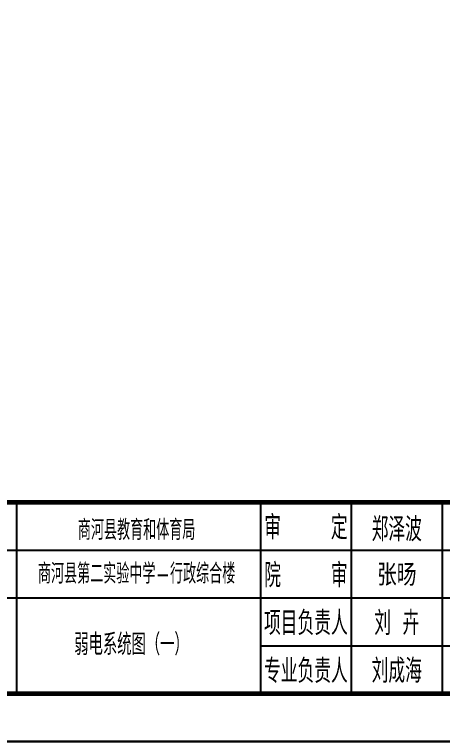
# Model space of a CAD drawing. Extents: x -55438775289 to -98440, y -7665632576 to 9496667396.
# Drawn here: x -510320 to -501373, y -32341 to -17144 of the extents above; entities that cross this region are included whole.
import ezdxf
from ezdxf.enums import TextEntityAlignment as Align

# ---------------------------------------------------------------- set-up
doc = ezdxf.new("R2010")
doc.units = 0
doc.header["$LTSCALE"] = 1000
doc.layers.add('FRAME', color=7, linetype='CONTINUOUS')
doc.layers.add('图名', color=7, linetype='CONTINUOUS')
doc.styles.add('DQ', font='chmltxt.shx', dxfattribs={"width": 0.7, "bigfont": 'chmlhz.shx'})
doc.styles.add('FRAME-3', font='romans.shx', dxfattribs={"width": 0.7, "bigfont": 'hztxt.shx'})
doc.styles.add('黑体', font='simhei.ttf', dxfattribs={"height": 10})

# ---------------------------------------------------------------- blocks, each defined once
blk = doc.blocks.new('a1')
at = {"layer": 'FRAME'}
for p, q in [((87520, 131240), (115320, 131240)), ((95020, 131240), (95020, 127240)), ((100120, 131240), (100120, 127240)), ((102020, 131240), (102020, 127240)), ((103920, 131240), (103920, 127240)), ((93120, 130240), (115320, 130240)), ((87520, 129240), (115320, 129240)), ((100120, 128240), (115320, 128240)), ((87520, 127240), (115320, 127240))]:
    blk.add_line(p, q, dxfattribs=at)
blk.add_lwpolyline([(32220, 126240), (116320, 126240), (116320, 185640), (32220, 185640)], close=True, dxfattribs=at)
at = {"layer": 'FRAME', "const_width": 100}
blk.add_lwpolyline([(34720, 127240), (115320, 127240), (115320, 184640), (34720, 184640)], close=True, dxfattribs=at)
blk.add_lwpolyline([(87520, 127240), (87520, 131240), (115320, 131240)], dxfattribs=at)
at = {"layer": 'FRAME'}
for s, height, style, width, p in [('审    定', 500, 'FRAME-3', 0.7, (101070, 130740)), ('商河县教育和体育局', 420, 'FRAME-3', 0.65, (97531, 130686)), ('郑泽波', 500, 'FRAME-3', 0.7, (102970, 130699)), ('商河县第二实验中学-行政综合楼', 420, 'FRAME-3', 0.65, (97531, 129773)), ('院    审', 500, 'FRAME-3', 0.7, (101070, 129740)), ('张旸', 400, '黑体', 0.75, (102970, 129740)), ('项目负责人', 500, 'FRAME-3', 0.7, (101070, 128740)), ('刘 卉', 500, 'FRAME-3', 0.7, (102970, 128740)), ('专业负责人', 500, 'FRAME-3', 0.7, (101070, 127740)), ('刘成海', 500, 'FRAME-3', 0.7, (102970, 127740))]:
    blk.add_text(s, height=height, dxfattribs=dict(at, style=style, width=width)).set_placement(p, align=Align.MIDDLE)
blk = doc.blocks.new('打印框')
at = {"layer": 'FRAME'}
blk.add_lwpolyline([(-894711, 340006), (-810611, 340006), (-810611, 280606), (-894711, 280606)], close=True, dxfattribs=at)

msp = doc.modelspace()

# ---------------------------------------------------------------- block references
at = {"layer": 'FRAME'}
for name, p in [('a1', (-605298, -158581)), ('打印框', (321633, -312947))]:
    msp.add_blockref(name, p, dxfattribs=at)

# ---------------------------------------------------------------- texts
at = {"layer": '图名', "style": 'DQ', "width": 0.7}
msp.add_text('弱电系统图（一）', height=450, dxfattribs=at).set_placement((-509071, -30312), align=Align.MIDDLE_LEFT)

doc.saveas('drawing.dxf')
